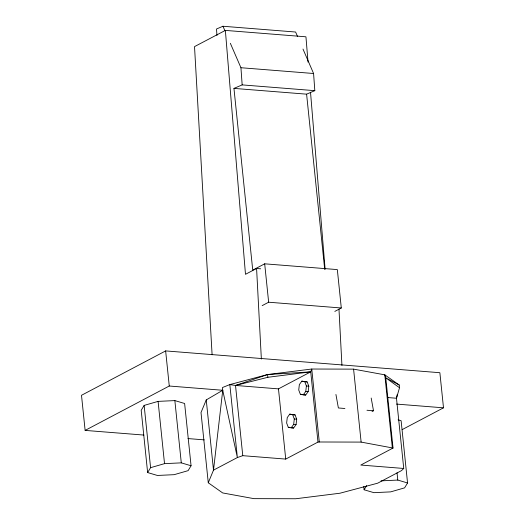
<?xml version="1.0" encoding="UTF-8"?>
<svg xmlns="http://www.w3.org/2000/svg" width="525" height="525" viewBox="0 0 525 525"><rect width="100%" height="100%" fill="white"/><g stroke="black" fill="none" stroke-linecap="round" stroke-linejoin="round"><path stroke-width="0.79" d="M291.172 427.855L293.672 424.417L294.295 418.976L292.668 414.724L289.754 414.14L287.254 417.578L286.637 423.019L288.258 427.278L291.172 427.855L293.58 428.046L296.08 424.613L296.697 419.173L295.076 414.914L289.754 414.14M303.273 394.866L305.773 391.427L306.39 385.987L304.769 381.727L301.855 381.15L299.355 384.589L298.732 390.029L300.353 394.288L303.273 394.866L305.675 395.056L308.175 391.617L308.798 386.177L307.171 381.924L301.855 381.15M387.568 397.537L396.48 398.245L399.512 387.752L399.223 385.009L384.805 374.837L353.587 369.134L311.752 369.029L267.579 374.548L229.825 384.589L222.462 387.529L222.744 390.272L213.504 470.137L208.268 482.77L222.685 492.942L253.903 498.645L295.746 498.75L339.911 493.231L377.665 483.19L401.527 470.603L403.738 468.464L396.48 398.245L397.287 394.354M242.773 455.674L235.515 385.455L267.579 374.548L310.728 371.858L278.473 388.867L235.515 385.455L229.825 384.589L237.366 457.551L222.744 390.272L206.246 399.919L213.504 470.137L237.366 457.551L242.773 455.674L285.731 459.086L317.979 442.076L310.728 371.858L311.752 369.029L319.292 441.991L361.128 442.096L393.035 448.042L385.777 377.823L384.805 374.837L392.346 447.799M206.246 399.919L201.009 412.545L208.268 482.77M144.145 405.405L141.192 410.294L147.63 472.559L157.395 475.46L174.162 474.672L188.107 470.649L191.061 465.76L184.623 403.495L174.858 400.595L158.091 401.382L144.145 405.405L150.583 467.67L147.63 472.559M398.114 419.81L401.12 420.702L407.551 482.967L404.598 487.863L390.659 491.879L373.892 492.673L364.12 489.773L366.653 485.579M334.819 311.41L341.296 307.991L337.332 269.594L264.685 263.819L252.735 270.119L233.953 88.39L242.169 84.893L314.816 90.668L313.582 73.5L302.991 49.061M402.15 429.627L443.5 407.82L439.871 372.711L165.644 350.91L81.5 395.292L85.129 430.402L143.889 435.067M262.172 305.635L268.649 302.216L341.296 307.991M85.129 430.402L169.273 386.019L222.744 390.272M393.035 448.042L360.78 465.052L403.738 468.464M308.031 62.094L305.944 36.803L225.363 30.398L194.519 46.613L212.107 354.802M260.656 268.8L256.587 268.478L245.483 274.312L225.363 30.398M372.028 411.462L373.505 410.767L371.195 398.042M297.537 36.468L295.608 32.025L222.961 26.25L216.503 29L216.969 35.477M233.953 88.39L306.6 94.165L314.816 90.668M150.583 467.67L164.522 463.647L181.289 462.86L191.061 465.76M235.515 385.455L267.862 377.291L310.728 371.858M317.979 442.076L319.292 441.991M381.019 480.861L397.786 480.067L407.551 482.967M230.344 43.286L240.936 67.725L313.582 73.5M304.769 381.727L307.171 381.924M306.39 385.987L308.798 386.177M305.773 391.427L308.175 391.617M300.353 394.288L301.96 394.413M396.506 404.086L443.5 407.82M344.918 408.496L338.382 407.971L335.928 394.459M366.968 410.248L373.505 410.767M292.668 414.724L295.076 414.914M294.295 418.976L296.697 419.173M293.672 424.417L296.08 424.613M288.258 427.278L289.859 427.402M187.963 438.572L204.284 439.871M302.761 394.478L305.675 395.056M291.395 427.613L293.58 428.046M399.223 385.009L385.777 377.823L399.512 387.752M222.961 26.25L224.89 30.693M397.031 472.789L397.786 480.067M353.587 369.134L361.128 442.096M363.786 486.537L364.12 489.773M306.6 94.165L324.706 269.371M278.473 388.867L285.731 459.086M264.685 263.819L268.649 302.216M267.579 374.548L267.862 377.291M174.858 400.595L181.289 462.86M165.644 350.91L169.273 386.019M158.091 401.382L164.522 463.647M310.524 92.275L325.126 269.299M240.936 67.725L242.169 84.893M338.973 309.153L341.939 365.452M256.587 268.478L261.358 359.048"/></g></svg>
